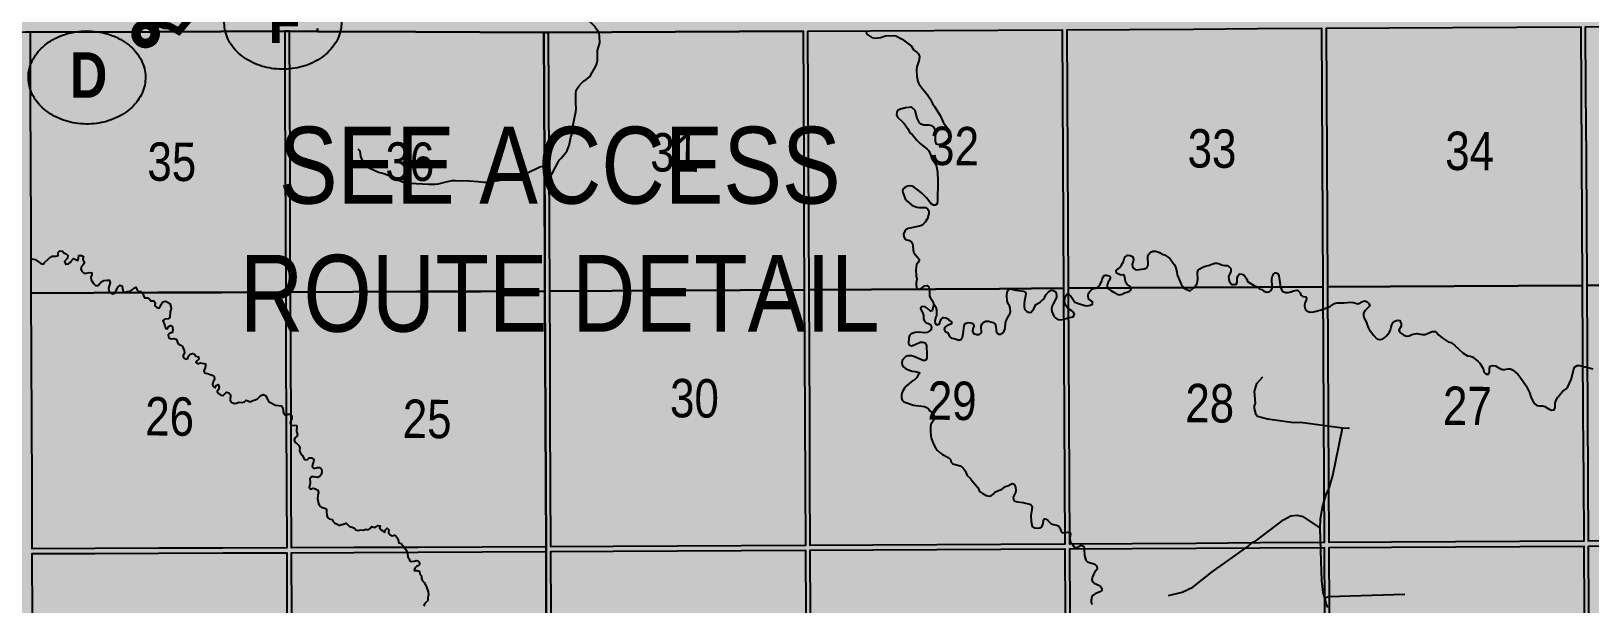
# Model space of a CAD drawing. Extents: x 513823 to 521440, y 6029490 to 6033352.
# Drawn here: x 518795.4 to 519120.2, y 6030083.8 to 6030203 of the extents above; entities that cross this region are included whole.
import ezdxf
from ezdxf.enums import TextEntityAlignment as Align

# ---------------------------------------------------------------- set-up
doc = ezdxf.new("R2010")
doc.units = 0
doc.header["$LTSCALE"] = 5
doc.linetypes.add('DASHED2', pattern=[9.525, 6.35, -3.175])
for name, color, linetype in [('CG-NOTES', 7, 'Continuous'), ('DETAIL-T', 7, 'Continuous'), ('P-PROPOSED', 10, 'Continuous'), ('RoadSeg', 57, 'DASHED2'), ('T-WATER', 160, 'Continuous'), ('Townships', 57, 'Continuous')]:
    doc.layers.add(name, color=color, linetype=linetype)
doc.layers.add('ROUTE-MAP-BACKGROUND-H', color=7, linetype='Continuous', true_color=0xf0ebff)
doc.layers.add('Sections', color=7, linetype='Continuous', true_color=0x13f661)
doc.styles.add('120', font='ARIALN.TTF', dxfattribs={"height": 13})
doc.styles.add('80CG', font='ARIALN.TTF', dxfattribs={"height": 10})
doc.styles.add('BOLD', font='ARIALNB.TTF')

# ---------------------------------------------------------------- blocks, each defined once
blk = doc.blocks.new('AA')
at = {"const_width": 4}
blk.add_lwpolyline([(-1, 0, 1), (1, 0, 1)], format="xyb", close=True, dxfattribs=at)
blk.add_circle((0, 0), 2)
blk = doc.blocks.new('Route_Letters')
h = blk.add_hatch(color=255)
h.dxf.hatch_style = 1
edge = h.paths.add_edge_path()
edge.add_ellipse((-0.12, 0.46), major_axis=(-11.97, 0), ratio=0.789318, start_angle=0, end_angle=360)
at = {"color": 5}
blk.add_open_spline([(-12.34, 0.46), (-12.34, -0.25), (-12.24, -0.97), (-11.72, -2.79), (-11.14, -3.88), (-9.56, -5.81), (-8.54, -6.66), (-6.22, -8.02), (-4.9, -8.54), (-2.12, -9.17), (-0.66, -9.3), (2.22, -9.13), (3.64, -8.84), (6.27, -7.89), (7.48, -7.22), (9.54, -5.6), (10.38, -4.64), (11.6, -2.54), (11.97, -1.4), (12.18, 0.91), (12.02, 2.08), (11.2, 4.3), (10.54, 5.35), (8.8, 7.2), (7.72, 7.99), (5.29, 9.24), (3.93, 9.68), (1.11, 10.18), (-0.35, 10.23), (-3.22, 9.91), (-4.61, 9.55), (-7.16, 8.47), (-8.32, 7.75), (-10.24, 6.02), (-11, 5.02), (-12.05, 2.86), (-12.32, 1.7), (-12.34, 0.52), (-12.34, 0.49), (-12.34, 0.46)], degree=3, knots=[0, 0, 0, 0, 0.219529, 0.219529, 0.575727, 0.575727, 0.931924, 0.931924, 1.288121, 1.288121, 1.644318, 1.644318, 2.000515, 2.000515, 2.356712, 2.356712, 2.712909, 2.712909, 3.069107, 3.069107, 3.425304, 3.425304, 3.781501, 3.781501, 4.137698, 4.137698, 4.493895, 4.493895, 4.850092, 4.850092, 5.20629, 5.20629, 5.562487, 5.562487, 5.918684, 5.918684, 6.274881, 6.274881, 6.283185, 6.283185, 6.283185, 6.283185], dxfattribs=at)
at = {"color": 14, "style": 'BOLD'}
blk.add_attdef('A', text='', height=9.5, dxfattribs=at).set_placement((0.22, 0.98), align=Align.MIDDLE)

msp = doc.modelspace()

# ---------------------------------------------------------------- hatches: boundary and pattern name
at = {"layer": 'ROUTE-MAP-BACKGROUND-H'}
h = msp.add_hatch(color=256, dxfattribs=at)
h.dxf.hatch_style = 1
h.paths.add_polyline_path([(519556.633, 6029881.078), (518576.608, 6029875.664), (518575.923, 6030199.848), (518525.91, 6030199.804), (518524.729, 6030852.267), (519506.704, 6030857.03), (519512.062, 6030209.867), (519553.826, 6030210.196)])

# ---------------------------------------------------------------- linework, layer by layer
at = {"layer": 'P-PROPOSED', "color": 90, "const_width": 1.499, "flags": 128}
msp.add_lwpolyline([(518841.825, 6030219.727), (518840.908, 6030220.5), (518826.184, 6030202.953), (518824.114, 6030204.096), (518823.249, 6030204.116), (518814.145, 6030207.022), (518809.819, 6030207.441), (518802.973, 6030206.731), (518790.169, 6030212.461), (518783.074, 6030213.536), (518780.842, 6030215.056), (518779.16, 6030217.126), (518778.216, 6030219.662), (518777.698, 6030222.96), (518777.667, 6030227.456), (518776.695, 6030230.528), (518775.03, 6030233.451), (518731.267, 6030227.752), (518736.031, 6030203.57), (518737.008, 6030183.617), (518726.724, 6030146.042), (518724.461, 6030140.211), (518703.567, 6030111.692)], dxfattribs=at)
at = {"layer": 'RoadSeg'}
msp.add_line((519070.157, 6030120.264), (519068.692, 6030120.331), dxfattribs=at)
for points in [[(519068.692, 6030120.331), (519059.934, 6030121.496), (519058.535, 6030121.463), (519053.074, 6030122.229), (519050.976, 6030122.761), (519050.71, 6030123.127), (519050.31, 6030124.726), (519050.544, 6030125.525), (519050.344, 6030127.989), (519050.843, 6030129.654), (519052.075, 6030131.053)], [(519064.063, 6030099.519), (519064.096, 6030101.45), (519064.596, 6030104.28), (519065.328, 6030106.545), (519065.928, 6030107.844), (519066.66, 6030110.474), (519068.692, 6030120.331)], [(519032.429, 6030085.533), (519035.326, 6030086.199), (519037.491, 6030087.265), (519041.553, 6030090.428), (519048.945, 6030095.689), (519049.944, 6030096.589), (519050.544, 6030096.855), (519056.437, 6030101.284), (519057.936, 6030102.116), (519059.235, 6030102.249), (519060.467, 6030101.983), (519064.063, 6030099.519)], [(519064.993, 6030085.036), (519064.66, 6030086.114), (519064.429, 6030088.63), (519064.263, 6030092.693), (519064.063, 6030099.519)], [(519064.993, 6030085.036), (519065.804, 6030085.289), (519081.711, 6030085.767)], [(519065.661, 6030083.002), (519065.328, 6030083.868), (519064.993, 6030085.036)]]:
    msp.add_lwpolyline(points, dxfattribs=at)
at = {"layer": 'Sections', "color": 8}
for points in [[(518808.458, 6030148.519), (518795.454, 6030148.478), (518795.407, 6030161.867), (518795.36, 6030175.256), (518795.311, 6030189.024), (518795.263, 6030202.791), (518808.262, 6030202.832), (518821.596, 6030202.874), (518834.929, 6030202.916), (518848.263, 6030202.958), (518848.316, 6030189.19), (518848.37, 6030175.423), (518848.422, 6030162.034), (518848.474, 6030148.645), (518835.135, 6030148.603), (518821.797, 6030148.561)], [(518862.482, 6030148.706), (518849.478, 6030148.649), (518849.426, 6030162.038), (518849.374, 6030175.427), (518849.321, 6030189.19), (518849.267, 6030202.953), (518862.266, 6030202.895), (518875.601, 6030202.835), (518888.935, 6030202.775), (518902.269, 6030202.715), (518902.327, 6030189.188), (518902.384, 6030175.66), (518902.441, 6030162.271), (518902.498, 6030148.882), (518889.159, 6030148.824), (518875.82, 6030148.765)], [(518916.51, 6030148.956), (518903.502, 6030148.888), (518903.445, 6030162.277), (518903.388, 6030175.666), (518903.331, 6030189.193), (518903.273, 6030202.72), (518916.276, 6030202.789), (518929.614, 6030202.859), (518942.952, 6030202.929), (518956.29, 6030202.999), (518956.352, 6030189.472), (518956.414, 6030175.945), (518956.476, 6030162.556), (518956.538, 6030149.167), (518943.195, 6030149.097), (518929.852, 6030149.027)], [(518970.55, 6030149.241), (518957.542, 6030149.173), (518957.48, 6030162.562), (518957.419, 6030175.95), (518957.356, 6030189.477), (518957.294, 6030203.005), (518970.297, 6030203.073), (518983.635, 6030203.143), (518996.973, 6030203.214), (519010.312, 6030203.284), (519010.379, 6030189.757), (519010.446, 6030176.23), (519010.512, 6030162.842), (519010.579, 6030149.453), (518997.236, 6030149.382), (518983.893, 6030149.312)], [(519024.591, 6030149.527), (519011.583, 6030149.458), (519011.517, 6030162.847), (519011.45, 6030176.236), (519011.383, 6030189.763), (519011.316, 6030203.29), (519024.319, 6030203.359), (519037.658, 6030203.429), (519050.996, 6030203.5), (519064.334, 6030203.57), (519064.406, 6030190.043), (519064.478, 6030176.516), (519064.549, 6030163.127), (519064.621, 6030149.739), (519051.278, 6030149.668), (519037.934, 6030149.597)], [(519078.634, 6030149.813), (519065.625, 6030149.744), (519065.554, 6030163.133), (519065.482, 6030176.521), (519065.41, 6030190.048), (519065.338, 6030203.575), (519078.343, 6030203.644), (519091.683, 6030203.715), (519105.022, 6030203.785), (519118.362, 6030203.856), (519118.439, 6030190.329), (519118.515, 6030176.802), (519118.591, 6030163.413), (519118.667, 6030150.024), (519105.323, 6030149.954), (519091.979, 6030149.883)], [(519132.681, 6030150.099), (519119.672, 6030150.03), (519119.596, 6030163.418), (519119.52, 6030176.807), (519119.443, 6030190.334), (519119.366, 6030203.861), (519132.371, 6030203.93), (519145.71, 6030204.001), (519159.05, 6030204.071), (519172.39, 6030204.141), (519172.471, 6030190.614), (519172.553, 6030177.088), (519172.634, 6030163.699), (519172.714, 6030150.31), (519159.37, 6030150.24), (519146.026, 6030150.169)], [(519078.922, 6030096.593), (519065.908, 6030096.524), (519065.839, 6030109.578), (519065.767, 6030122.966), (519065.696, 6030136.355), (519065.625, 6030149.744), (519078.634, 6030149.813), (519091.979, 6030149.883), (519105.323, 6030149.954), (519118.667, 6030150.024), (519118.743, 6030136.636), (519118.819, 6030123.247), (519118.896, 6030109.858), (519118.97, 6030096.804), (519105.621, 6030096.734), (519092.272, 6030096.663)], [(519132.988, 6030096.878), (519119.974, 6030096.81), (519119.9, 6030109.863), (519119.824, 6030123.252), (519119.748, 6030136.641), (519119.672, 6030150.03), (519132.681, 6030150.099), (519146.026, 6030150.169), (519159.37, 6030150.24), (519172.714, 6030150.31), (519172.795, 6030136.922), (519172.876, 6030123.533), (519172.957, 6030110.144), (519173.036, 6030097.09), (519159.687, 6030097.02), (519146.337, 6030096.949)], [(518808.662, 6030095.292), (518795.659, 6030095.247), (518795.604, 6030108.306), (518795.548, 6030121.699), (518795.501, 6030135.089), (518795.454, 6030148.478), (518808.458, 6030148.519), (518821.797, 6030148.561), (518835.135, 6030148.603), (518848.474, 6030148.645), (518848.526, 6030135.256), (518848.578, 6030121.866), (518848.63, 6030108.477), (518848.68, 6030095.423), (518835.34, 6030095.381), (518822, 6030095.339)], [(518862.696, 6030095.485), (518849.685, 6030095.427), (518849.634, 6030108.48), (518849.582, 6030121.867), (518849.53, 6030135.258), (518849.478, 6030148.649), (518862.482, 6030148.706), (518875.82, 6030148.765), (518889.159, 6030148.824), (518902.498, 6030148.882), (518902.554, 6030135.493), (518902.611, 6030122.105), (518902.668, 6030108.715), (518902.724, 6030095.661), (518889.383, 6030095.603), (518876.043, 6030095.544)], [(518916.74, 6030095.735), (518903.728, 6030095.667), (518903.672, 6030108.721), (518903.616, 6030122.11), (518903.559, 6030135.499), (518903.502, 6030148.888), (518916.51, 6030148.956), (518929.852, 6030149.027), (518943.195, 6030149.097), (518956.538, 6030149.167), (518956.6, 6030135.779), (518956.661, 6030122.39), (518956.723, 6030109.001), (518956.783, 6030095.947), (518943.436, 6030095.876), (518930.088, 6030095.806)], [(518970.8, 6030096.021), (518957.787, 6030095.952), (518957.727, 6030109.006), (518957.665, 6030122.395), (518957.604, 6030135.784), (518957.542, 6030149.173), (518970.55, 6030149.241), (518983.893, 6030149.312), (518997.236, 6030149.382), (519010.579, 6030149.453), (519010.645, 6030136.064), (519010.712, 6030122.675), (519010.778, 6030109.286), (519010.843, 6030096.232), (518997.496, 6030096.162), (518984.148, 6030096.091)], [(519024.86, 6030096.307), (519011.847, 6030096.238), (519011.783, 6030109.292), (519011.716, 6030122.681), (519011.65, 6030136.069), (519011.583, 6030149.458), (519024.591, 6030149.527), (519037.934, 6030149.597), (519051.278, 6030149.668), (519064.621, 6030149.739), (519064.692, 6030136.35), (519064.763, 6030122.961), (519064.834, 6030109.572), (519064.904, 6030096.518), (519051.556, 6030096.448), (519038.208, 6030096.377)], [(518916.977, 6030041.175), (518903.96, 6030041.107), (518903.903, 6030054.496), (518903.846, 6030067.885), (518903.789, 6030081.274), (518903.732, 6030094.662), (518916.745, 6030094.731), (518930.093, 6030094.802), (518943.44, 6030094.872), (518956.788, 6030094.943), (518956.849, 6030081.554), (518956.911, 6030068.165), (518956.973, 6030054.776), (518957.035, 6030041.387), (518943.682, 6030041.317), (518930.33, 6030041.246)], [(518971.056, 6030041.461), (518958.039, 6030041.393), (518957.977, 6030054.781), (518957.915, 6030068.17), (518957.854, 6030081.559), (518957.792, 6030094.948), (518970.805, 6030095.017), (518984.153, 6030095.087), (518997.5, 6030095.158), (519010.848, 6030095.228), (519010.915, 6030081.84), (519010.981, 6030068.451), (519011.048, 6030055.062), (519011.114, 6030041.673), (518997.762, 6030041.603), (518984.409, 6030041.532)], [(519025.136, 6030041.747), (519012.119, 6030041.679), (519012.052, 6030055.067), (519011.986, 6030068.456), (519011.919, 6030081.845), (519011.853, 6030095.234), (519024.865, 6030095.302), (519038.213, 6030095.373), (519051.561, 6030095.444), (519064.909, 6030095.514), (519064.98, 6030082.125), (519065.052, 6030068.737), (519065.123, 6030055.348), (519065.194, 6030041.959), (519051.842, 6030041.889), (519038.489, 6030041.818)], [(519079.218, 6030042.033), (519066.199, 6030041.965), (519066.127, 6030055.353), (519066.056, 6030068.742), (519065.985, 6030082.131), (519065.913, 6030095.52), (519078.928, 6030095.588), (519092.277, 6030095.659), (519105.626, 6030095.73), (519118.975, 6030095.8), (519119.051, 6030082.411), (519119.127, 6030069.023), (519119.203, 6030055.634), (519119.28, 6030042.245), (519105.926, 6030042.175), (519092.572, 6030042.104)], [(519133.303, 6030042.319), (519120.284, 6030042.251), (519120.208, 6030055.639), (519120.132, 6030069.028), (519120.056, 6030082.417), (519119.98, 6030095.805), (519132.994, 6030095.874), (519146.343, 6030095.945), (519159.692, 6030096.015), (519173.042, 6030096.086), (519173.123, 6030082.697), (519173.203, 6030069.309), (519173.284, 6030055.92), (519173.365, 6030042.531), (519160.011, 6030042.461), (519146.657, 6030042.39)], [(518808.847, 6030040.736), (518795.833, 6030040.695), (518795.802, 6030054.073), (518795.772, 6030067.452), (518795.717, 6030080.847), (518795.663, 6030094.242), (518808.663, 6030094.288), (518821.997, 6030094.335), (518835.341, 6030094.377), (518848.684, 6030094.419), (518848.736, 6030081.03), (518848.788, 6030067.641), (518848.84, 6030054.252), (518848.892, 6030040.863), (518835.544, 6030040.82), (518822.195, 6030040.778)], [(518862.91, 6030040.924), (518849.897, 6030040.867), (518849.845, 6030054.256), (518849.793, 6030067.645), (518849.741, 6030081.034), (518849.689, 6030094.423), (518862.697, 6030094.481), (518876.041, 6030094.539), (518889.384, 6030094.598), (518902.728, 6030094.657), (518902.785, 6030081.268), (518902.842, 6030067.879), (518902.898, 6030054.49), (518902.955, 6030041.101), (518889.607, 6030041.042), (518876.259, 6030040.983)]]:
    msp.add_lwpolyline(points, close=True, dxfattribs=at)
at = {"layer": 'T-WATER'}
for points in [[(518903.06, 6030213.226), (518903.408, 6030212.878), (518903.969, 6030212.041), (518904.303, 6030211.634), (518906.048, 6030209.918), (518906.943, 6030209.375), (518907.306, 6030209.044), (518908.301, 6030207.854), (518909.529, 6030206.567), (518909.725, 6030206.362), (518910.131, 6030206.064), (518910.536, 6030205.847), (518911.062, 6030205.564), (518911.508, 6030205.241), (518912.594, 6030204.199), (518912.945, 6030203.852), (518912.957, 6030203.836), (518913.548, 6030203.019), (518913.654, 6030202.799)], [(518902.365, 6030171.964), (518902.668, 6030172.13), (518903.367, 6030172.668), (518903.454, 6030172.736), (518903.812, 6030173.099), (518904.099, 6030173.489), (518905.239, 6030175.7), (518905.469, 6030176.146), (518905.909, 6030176.566), (518906.824, 6030177.72), (518907.107, 6030178.162), (518907.554, 6030179.159), (518907.881, 6030180.909), (518908.077, 6030181.386), (518908.222, 6030181.928), (518908.325, 6030183.21), (518908.931, 6030186.201), (518909.003, 6030186.796), (518908.901, 6030188.049), (518908.954, 6030190.075), (518909.032, 6030190.718), (518909.574, 6030191.539), (518910.246, 6030192.292), (518910.624, 6030192.645), (518911.01, 6030192.816), (518911.384, 6030193.139), (518911.759, 6030193.472), (518912.092, 6030193.893), (518913.121, 6030195.729), (518913.336, 6030196.236), (518913.418, 6030196.875), (518913.457, 6030198.958), (518913.908, 6030200.583), (518913.88, 6030201.937), (518913.786, 6030202.528), (518913.654, 6030202.799)], [(518969.343, 6030203.093), (518969.505, 6030202.566), (518969.791, 6030202.183), (518970.632, 6030201.641), (518971.228, 6030201.529), (518971.872, 6030201.566), (518972.442, 6030201.678), (518973.493, 6030201.985), (518975.076, 6030202.074), (518975.598, 6030202.022), (518976.927, 6030201.291), (518978.883, 6030199.873), (518979.387, 6030199.009), (518980.008, 6030198.576), (518980.362, 6030198.243), (518980.535, 6030197.724), (518980.496, 6030197.099), (518980.314, 6030196.618), (518980.029, 6030195.575), (518979.943, 6030194.832), (518980.03, 6030193.587), (518980.238, 6030192.503), (518980.433, 6030192.015), (518981.01, 6030191.2), (518982.241, 6030189.694), (518982.799, 6030188.886), (518983.23, 6030187.947), (518983.677, 6030187.28), (518984.894, 6030185.457), (518985.515, 6030184.028), (518985.766, 6030183.589), (518986.662, 6030182.412), (518986.823, 6030181.882), (518986.779, 6030181.197), (518986.66, 6030180.712), (518986.412, 6030180.27), (518986.098, 6030179.915), (518985.129, 6030179.379), (518984.596, 6030179.292), (518984.118, 6030179.436), (518983.857, 6030180.004), (518983.792, 6030182.462), (518983.699, 6030182.697), (518983.599, 6030182.948), (518983.181, 6030183.266), (518982.583, 6030183.38), (518981.404, 6030183.438), (518980.934, 6030183.607), (518980.575, 6030183.925), (518980.085, 6030184.88), (518979.648, 6030186.446), (518978.946, 6030187.088), (518978.82, 6030187.128), (518978.309, 6030187.111), (518977.646, 6030186.994), (518976.581, 6030186.749), (518976.124, 6030186.549), (518975.815, 6030186.087), (518975.777, 6030185.585), (518975.937, 6030185.055), (518977.019, 6030184.113), (518977.329, 6030183.754), (518978.195, 6030182.578), (518978.399, 6030182.103), (518978.702, 6030181.723), (518979.061, 6030181.397), (518980.004, 6030180.281), (518980.692, 6030179.602), (518982.161, 6030178.399), (518982.473, 6030178.043), (518982.916, 6030177.123), (518983.079, 6030176.587), (518983.287, 6030176.133), (518983.305, 6030176.111), (518983.733, 6030175.572), (518983.881, 6030175.386), (518984.094, 6030174.814), (518984.317, 6030173.702), (518984.384, 6030171.711), (518984.294, 6030167.675), (518984.246, 6030167.179), (518984.143, 6030166.951), (518983.805, 6030166.735), (518983.775, 6030166.738), (518983.479, 6030166.767), (518982.947, 6030167.115), (518982.039, 6030168.256), (518981.026, 6030169.279), (518980.275, 6030169.88), (518979.492, 6030170.454), (518979.058, 6030170.688)], [(518863.517, 6030178.514), (518863.953, 6030178.063), (518864.057, 6030176.926), (518864.246, 6030176.407), (518864.701, 6030175.519), (518864.724, 6030175.473), (518865.025, 6030175.086), (518865.413, 6030174.763), (518865.855, 6030174.515), (518867.845, 6030173.621), (518868.931, 6030173.323), (518870.584, 6030172.72), (518872.036, 6030171.959), (518873.053, 6030171.562), (518874.264, 6030171.369), (518875.695, 6030171.288), (518878.301, 6030171.14), (518879.601, 6030171.147), (518880.264, 6030171.218), (518881.897, 6030171.652), (518883.187, 6030171.863), (518883.87, 6030171.91), (518886.624, 6030171.854), (518888.605, 6030171.69), (518889.751, 6030171.517), (518890.398, 6030171.531), (518892.827, 6030171.915), (518894.511, 6030172.307), (518896.014, 6030172.834), (518898.706, 6030173.411), (518901.463, 6030174.735), (518902.353, 6030174.949)], [(518979.058, 6030170.688), (518978.404, 6030170.769), (518977.911, 6030170.654), (518977.462, 6030170.436), (518977.079, 6030170.081), (518977.017, 6030169.581), (518977.594, 6030168.103), (518977.887, 6030167.699), (518978.969, 6030166.748), (518979.456, 6030166.521), (518980.017, 6030166.35), (518980.511, 6030166.279), (518981.82, 6030166.277), (518982.229, 6030166.018), (518982.53, 6030165.57), (518982.512, 6030165.03), (518982.25, 6030164.022), (518981.71, 6030163.224), (518981.369, 6030162.886), (518980.999, 6030162.563), (518980.537, 6030162.372), (518978.223, 6030161.927), (518977.763, 6030161.701), (518977.475, 6030161.321), (518977.245, 6030160.728), (518977.287, 6030160.211), (518977.502, 6030159.76), (518977.934, 6030159.52), (518978.493, 6030159.378), (518978.894, 6030159.096), (518979.153, 6030158.538), (518979.26, 6030157.344), (518979.406, 6030156.867), (518980.501, 6030155.502), (518980.489, 6030155.286), (518980.292, 6030154.827), (518979.961, 6030154.389), (518979.811, 6030153.333), (518979.88, 6030152.042), (518979.965, 6030151.433), (518979.86, 6030150.535), (518979.85, 6030150.109), (518979.923, 6030149.618), (518980.178, 6030149.317), (518980.252, 6030149.23), (518980.753, 6030149.296), (518980.785, 6030149.32), (518981.143, 6030149.582), (518981.561, 6030149.992), (518982.067, 6030150.013), (518982.466, 6030149.744), (518982.585, 6030149.329), (518982.618, 6030149.214), (518982.63, 6030147.882), (518982.825, 6030147.421), (518983.143, 6030147.06), (518983.45, 6030146.292)], [(518795.394, 6030155.633), (518795.482, 6030155.614), (518796.29, 6030155.434), (518797.453, 6030154.605), (518797.93, 6030154.457), (518798.23, 6030154.856), (518799.005, 6030155.494), (518799.353, 6030155.9), (518799.802, 6030156.122), (518800.569, 6030156.147), (518801.035, 6030156.309), (518801.089, 6030156.912), (518801.431, 6030157.277), (518801.924, 6030157.162), (518802.264, 6030156.828), (518802.757, 6030156.64), (518803.076, 6030156.282), (518803.023, 6030155.762), (518802.367, 6030155.022), (518802.58, 6030154.561), (518802.715, 6030154.499), (518803.242, 6030154.568), (518803.639, 6030154.871), (518803.907, 6030155.293), (518804.242, 6030155.657), (518805.122, 6030155.245), (518805.308, 6030155.714), (518805.369, 6030156.304), (518805.902, 6030156.282), (518806.357, 6030156.078), (518806.224, 6030155.677), (518806.28, 6030155.234)], [(519022.509, 6030152.189), (519021.606, 6030152.616), (519021.571, 6030153.181), (519022.272, 6030153.817), (519022.549, 6030154.217), (519023.064, 6030155.034), (519023.205, 6030155.565), (519023.429, 6030156.011), (519023.817, 6030156.298), (519023.977, 6030156.347), (519024.483, 6030156.308), (519024.931, 6030156.061), (519025.155, 6030155.515), (519025.073, 6030155.018), (519024.886, 6030154.485), (519024.957, 6030153.989), (519025.252, 6030153.611), (519025.526, 6030153.404), (519025.777, 6030153.303), (519027.403, 6030153.508), (519027.894, 6030153.704), (519028.161, 6030154.103), (519028.19, 6030154.26), (519028.117, 6030156.106), (519028.325, 6030156.56), (519028.716, 6030156.983), (519029.213, 6030157.201), (519029.747, 6030157.183), (519030.22, 6030157.02), (519030.689, 6030156.821), (519031.088, 6030156.578), (519031.589, 6030156.42), (519032.421, 6030155.899), (519032.784, 6030155.579), (519033.632, 6030154.38), (519033.868, 6030153.925), (519034.162, 6030152.853), (519034.24, 6030152.243), (519034.482, 6030151.768), (519035.063, 6030150.341), (519035.543, 6030149.609), (519035.598, 6030149.526), (519036.024, 6030149.272), (519036.978, 6030148.912), (519037.686, 6030149.556), (519037.74, 6030149.621), (519037.899, 6030149.811), (519038.324, 6030150.32), (519038.488, 6030150.869), (519038.57, 6030151.362), (519038.509, 6030152.735), (519038.605, 6030153.224), (519039.001, 6030153.521), (519039.433, 6030153.796), (519039.888, 6030154.003), (519041.013, 6030154.243), (519041.469, 6030154.499), (519042.081, 6030154.723), (519042.611, 6030154.722), (519043.088, 6030154.57), (519043.522, 6030154.334), (519044.085, 6030154.24), (519044.687, 6030154.184), (519045.118, 6030153.938), (519045.413, 6030153.558), (519045.459, 6030153.438), (519045.466, 6030152.933), (519045.008, 6030152.05), (519044.98, 6030151.879), (519045.032, 6030151.29), (519045.15, 6030150.806), (519045.663, 6030150.257), (519046.183, 6030150.231), (519046.583, 6030150.331), (519046.719, 6030150.82), (519046.776, 6030151.495), (519046.877, 6030151.983), (519047.136, 6030152.388), (519047.246, 6030152.437), (519047.764, 6030152.39), (519048.206, 6030152.164), (519048.514, 6030151.798), (519048.771, 6030151.381), (519048.916, 6030150.859), (519050.15, 6030150.125), (519051.034, 6030149.723), (519051.065, 6030149.692), (519051.392, 6030149.359), (519051.895, 6030149.209), (519052.27, 6030148.911), (519052.894, 6030148.689)], [(518806.28, 6030155.234), (518806.534, 6030154.778), (518806.292, 6030154.359), (518805.898, 6030154.004), (518805.775, 6030153.469), (518805.971, 6030153.006), (518806.424, 6030152.632), (518806.93, 6030152.601), (518807.554, 6030152.782), (518808.04, 6030152.707), (518808.061, 6030152.289), (518807.829, 6030151.753), (518807.9, 6030151.255), (518808.445, 6030150.426), (518808.767, 6030150.078), (518808.853, 6030150.036), (518809.359, 6030150.044), (518810.015, 6030150.799), (518810.55, 6030151.115), (518811.196, 6030151.187), (518811.683, 6030151.134), (518811.915, 6030150.639), (518811.562, 6030149.508), (518811.583, 6030149.01), (518811.86, 6030148.578), (518811.904, 6030148.554), (518812.36, 6030148.307), (518812.849, 6030148.43), (518812.92, 6030148.557), (518813.585, 6030149.758), (518813.911, 6030150.098), (518814.356, 6030149.986), (518814.413, 6030149.88), (518814.44, 6030149.273), (518814.606, 6030148.806), (518815.02, 6030148.676), (518815.507, 6030148.817), (518816.068, 6030148.851), (518816.49, 6030149.12), (518816.829, 6030149.479), (518817.261, 6030149.726), (518817.472, 6030149.251), (518817.746, 6030148.847), (518818.271, 6030148.82), (518818.513, 6030148.575), (518818.614, 6030148.472), (518819.035, 6030147.496), (518819.668, 6030147.485), (518820.067, 6030147.191), (518820.387, 6030146.835), (518821.008, 6030146.841), (518821.266, 6030146.414), (518821.214, 6030145.838), (518821.588, 6030145.496), (518821.774, 6030145.443), (518822.067, 6030145.358), (518822.378, 6030145.736), (518822.589, 6030146.208), (518822.866, 6030146.661), (518823.391, 6030146.763), (518823.868, 6030146.603), (518824.301, 6030146.262), (518824.515, 6030145.665), (518824.571, 6030145.169), (518824.422, 6030144.629), (518824.332, 6030143.408), (518823.983, 6030143.093), (518823.296, 6030143.031), (518822.879, 6030142.741), (518823.268, 6030141.749), (518823.399, 6030141.164), (518823.855, 6030141.043), (518824.061, 6030141.488), (518824.458, 6030141.696), (518824.849, 6030141.407), (518824.906, 6030141.293), (518824.927, 6030140.741), (518824.786, 6030140.263), (518824.289, 6030140.048), (518823.964, 6030139.688), (518824.096, 6030139.151), (518824.586, 6030138.953), (518825.162, 6030139.036), (518825.643, 6030138.904), (518826.03, 6030137.923), (518826.903, 6030137.518), (518827.077, 6030136.994), (518827.319, 6030136.516), (518827.358, 6030136.018), (518827.07, 6030135.533), (518827.136, 6030135.035)], [(519003.743, 6030144.442), (519004.357, 6030145.169), (519004.816, 6030146.065), (519005.703, 6030146.542), (519006.015, 6030146.897), (519006.434, 6030147.165), (519006.686, 6030147.58), (519006.848, 6030148.089), (519007.478, 6030148.819), (519007.994, 6030149.071), (519008.491, 6030148.979), (519008.95, 6030148.699), (519009.109, 6030148.101), (519009.079, 6030147.592), (519008.669, 6030146.685), (519008.168, 6030145.824), (519008.074, 6030145.247), (519008.135, 6030144.624), (519008.557, 6030143.68), (519008.883, 6030143.343), (519009.263, 6030143.053), (519009.782, 6030142.917), (519010.465, 6030142.986), (519010.577, 6030143.017), (519011.579, 6030143.296), (519011.895, 6030143.384), (519012.567, 6030143.539), (519012.825, 6030143.992), (519012.654, 6030144.467), (519012.292, 6030144.777), (519011.57, 6030145.214), (519011.463, 6030145.279), (519011.162, 6030145.652), (519010.923, 6030146.088), (519010.804, 6030146.811), (519010.828, 6030147.31), (519010.976, 6030147.817), (519011.224, 6030148.231), (519011.555, 6030148.185), (519011.759, 6030148.156), (519012.099, 6030147.809), (519012.947, 6030146.598), (519013.884, 6030146.206), (519014.975, 6030145.858), (519015.574, 6030145.834), (519016.102, 6030145.941), (519016.585, 6030146.158), (519016.59, 6030146.664), (519015.803, 6030147.233), (519015.762, 6030147.307), (519015.689, 6030147.922), (519015.759, 6030148.416), (519016.042, 6030148.802), (519016.385, 6030149.141), (519016.814, 6030149.388), (519017.383, 6030149.495), (519017.412, 6030149.514), (519017.788, 6030149.763), (519018.145, 6030150.089), (519018.555, 6030151.037), (519018.68, 6030151.571), (519019.057, 6030152.101), (519019.254, 6030152.167), (519019.483, 6030152.17), (519020.012, 6030152.041), (519020.282, 6030151.873), (519020.3, 6030151.594), (519020.142, 6030151.119), (519019.838, 6030150.735), (519019.637, 6030150.115), (519019.687, 6030149.619), (519019.773, 6030149.526), (519020.013, 6030149.264), (519020.403, 6030148.983), (519021.281, 6030148.525), (519021.679, 6030148.234), (519022.218, 6030148.097), (519022.776, 6030148.226), (519023.257, 6030148.489), (519024.249, 6030148.794), (519024.624, 6030149.094), (519024.672, 6030149.449), (519024.581, 6030149.551), (519024.223, 6030149.958), (519023.855, 6030150.244), (519023.558, 6030150.641), (519023.417, 6030151.193), (519023.348, 6030151.812), (519023.153, 6030152.193), (519022.964, 6030152.261), (519022.509, 6030152.189)], [(519052.894, 6030148.689), (519053.402, 6030148.75), (519053.856, 6030148.992), (519054.026, 6030149.464), (519054.018, 6030149.707), (519053.959, 6030151.452), (519054.086, 6030151.983), (519054.355, 6030152.384), (519054.648, 6030152.652), (519054.848, 6030152.71), (519055.218, 6030152.515), (519055.468, 6030152.083), (519055.682, 6030150.193), (519055.816, 6030149.717), (519055.967, 6030149.176), (519056.272, 6030148.786), (519056.862, 6030148.563), (519057.364, 6030148.577), (519057.927, 6030148.711), (519058.487, 6030148.964), (519059.223, 6030149.038), (519059.519, 6030148.888), (519059.855, 6030148.543), (519060.032, 6030148.036), (519060.408, 6030147.742), (519061.086, 6030147.686), (519061.23, 6030147.388), (519061.156, 6030146.887), (519060.861, 6030146.441), (519060.765, 6030145.801), (519060.822, 6030145.306), (519061.066, 6030144.878), (519061.515, 6030144.629), (519061.987, 6030144.464), (519062.67, 6030144.55), (519064.24, 6030144.953), (519064.611, 6030145.092), (519065.613, 6030145.467), (519065.775, 6030145.527), (519066.226, 6030145.74), (519067.062, 6030146.266), (519067.602, 6030146.421), (519069.011, 6030146.431), (519070.417, 6030146.571), (519070.915, 6030146.528), (519071.956, 6030146.199), (519072.906, 6030146.702), (519073.386, 6030146.835), (519073.834, 6030146.619), (519074.21, 6030146.291), (519074.406, 6030145.833), (519073.396, 6030144.807), (519073.11, 6030144.307), (519073.081, 6030143.753), (519073.227, 6030143.266), (519073.68, 6030142.344), (519073.876, 6030141.885), (519074.031, 6030141.33), (519074.266, 6030140.897), (519075.224, 6030139.659), (519075.822, 6030139.02), (519075.989, 6030138.906), (519076.591, 6030138.826), (519077.091, 6030138.962), (519077.518, 6030139.222), (519077.884, 6030139.548), (519078.491, 6030140.33), (519078.703, 6030140.783), (519078.821, 6030141.374), (519078.985, 6030141.846), (519079.214, 6030142.288), (519079.612, 6030142.642), (519080.18, 6030142.855), (519080.686, 6030142.766), (519080.945, 6030142.084), (519080.927, 6030141.584), (519080.452, 6030140.728), (519080.662, 6030140.276), (519081.491, 6030139.689), (519082.113, 6030139.531), (519082.611, 6030139.554), (519083.146, 6030139.824), (519084.222, 6030140.054), (519085.296, 6030139.812), (519085.93, 6030139.822), (519087.421, 6030140.442), (519088.025, 6030140.457), (519088.38, 6030140.162), (519088.694, 6030139.794), (519089.461, 6030139.176), (519090.717, 6030138.352)], [(518983.45, 6030146.292), (518983.876, 6030145.663), (518983.931, 6030145.581), (518984.111, 6030144.953), (518984.128, 6030143.796), (518984.028, 6030143.491), (518983.887, 6030143.28), (518983.868, 6030143.251), (518983.763, 6030142.591), (518983.825, 6030142.105), (518983.893, 6030142.065), (518984.249, 6030141.858), (518984.699, 6030142.076), (518985.078, 6030143.069), (518985.438, 6030143.369), (518985.544, 6030143.399), (518986.055, 6030143.331), (518986.508, 6030143.123), (518986.827, 6030142.761), (518987.244, 6030142.499), (518987.187, 6030142.043), (518986.228, 6030141.658), (518985.799, 6030141.378), (518985.671, 6030140.893), (518985.927, 6030140.498), (518986.361, 6030140.254), (518986.854, 6030139.391), (518987.246, 6030139.106), (518987.79, 6030138.991), (518988.799, 6030138.677), (518989.279, 6030138.864), (518989.485, 6030139.318), (518989.62, 6030139.956), (518989.833, 6030141.651), (518990.099, 6030142.117), (518990.702, 6030142.321), (518991.225, 6030142.286), (518991.69, 6030142.106), (518991.875, 6030141.735), (518991.896, 6030141.552), (518991.837, 6030141.215), (518991.681, 6030141.014), (518991.627, 6030140.517), (518991.837, 6030140.047), (518992.48, 6030139.843), (518992.979, 6030139.876), (518993.408, 6030140.123), (518993.452, 6030140.232), (518993.414, 6030141.492), (518993.511, 6030141.981), (518993.839, 6030142.332), (518994.408, 6030142.594), (518994.907, 6030142.63), (518995.445, 6030142.489), (518995.92, 6030142.336), (518996.314, 6030141.985), (518996.452, 6030141.502), (518996.502, 6030140.772), (518996.617, 6030140.287), (518996.73, 6030140.116), (518997.054, 6030139.918), (518997.555, 6030139.888), (518997.937, 6030140.179), (518998.199, 6030140.622), (518998.382, 6030141.087), (518998.492, 6030142.303), (518998.66, 6030142.808), (518999.079, 6030143.731), (518999.354, 6030144.138), (518999.518, 6030144.61), (518999.447, 6030145.316), (518999.326, 6030145.801), (518999.063, 6030146.244), (518998.837, 6030146.82), (518998.777, 6030147.988), (518998.834, 6030148.597), (518999.015, 6030149.062), (518999.475, 6030149.329), (519000.564, 6030149.057), (519001.764, 6030148.966), (519002.254, 6030148.878), (519002.648, 6030148.593), (519002.699, 6030148.467), (519002.669, 6030147.892), (519002.421, 6030146.883), (519002.345, 6030146.296), (519002.389, 6030145.551), (519002.499, 6030145.066), (519002.834, 6030144.723), (519003.261, 6030144.475), (519003.743, 6030144.442)], [(518983.45, 6030146.292), (518983.473, 6030145.973), (518983.206, 6030144.796), (518982.877, 6030144.726), (518982.157, 6030145.336), (518981.726, 6030145.584), (518981.026, 6030145.637), (518980.769, 6030145.258), (518980.936, 6030144.744), (518981.237, 6030144.263), (518981.4, 6030143.791), (518981.421, 6030143.075), (518981.564, 6030142.598), (518981.944, 6030142.298), (518982.452, 6030142.142), (518982.926, 6030141.865), (518983.033, 6030141.331), (518982.937, 6030140.84), (518982.573, 6030140.534), (518982.148, 6030140.282), (518981.53, 6030140.209), (518980.316, 6030140.306), (518979.671, 6030140.264), (518978.819, 6030140.01), (518978.435, 6030139.65), (518978.345, 6030139.154), (518978.245, 6030137.984), (518978.547, 6030137.611), (518978.856, 6030137.512), (518979.084, 6030137.547), (518979.642, 6030137.741), (518980.7, 6030138.239), (518981.27, 6030138.254), (518981.748, 6030138.109), (518982.006, 6030137.692)], [(518982.006, 6030137.692), (518982.041, 6030137.548), (518982.098, 6030135.55), (518982.071, 6030135.019), (518981.891, 6030134.528), (518981.645, 6030134.422), (518981.334, 6030134.431), (518979.858, 6030135.022), (518979.374, 6030135.267), (518978.898, 6030135.417), (518978.186, 6030135.416), (518977.705, 6030135.285), (518977.04, 6030134.602), (518976.86, 6030133.996), (518976.952, 6030133.503), (518977.233, 6030133.112), (518977.597, 6030132.81), (518978.047, 6030132.55), (518979.023, 6030132.236), (518979.673, 6030132.141), (518980.497, 6030131.932), (518980.545, 6030131.794), (518980.5, 6030131.625), (518980.222, 6030131.327), (518980.006, 6030130.88), (518979.643, 6030130.569), (518978.834, 6030130.02), (518977.756, 6030129.065), (518977.461, 6030128.685), (518976.926, 6030127.828), (518976.779, 6030127.35), (518976.78, 6030126.873), (518976.795, 6030126.662), (518976.941, 6030126.184), (518977.267, 6030125.824), (518979.301, 6030125.146), (518981.568, 6030124.89), (518982.002, 6030124.658), (518982.394, 6030124.371), (518982.676, 6030123.97), (518983.036, 6030123.656), (518983.322, 6030123.26), (518983.674, 6030122.948), (518983.721, 6030122.851), (518983.723, 6030122.557), (518983.725, 6030122.343), (518982.916, 6030121.118), (518982.824, 6030120.626), (518982.842, 6030119.818), (518982.941, 6030118.693), (518983.087, 6030118.155), (518983.465, 6030117.011), (518983.947, 6030116.143), (518984.018, 6030116.048), (518984.234, 6030115.758), (518984.963, 6030115.127), (518985.357, 6030114.855), (518986.678, 6030114.174), (518987.022, 6030113.831), (518987.129, 6030113.252), (518987.48, 6030112.936), (518989.047, 6030112.525), (518989.417, 6030112.223), (518989.774, 6030111.893), (518990.04, 6030111.472), (518990.465, 6030110.52), (518991.169, 6030109.853), (518991.457, 6030109.455), (518992.72, 6030108), (518992.946, 6030107.536), (518993.227, 6030107.13), (518993.59, 6030106.818), (518994.437, 6030106.333), (518994.826, 6030106.249), (518995.061, 6030106.215), (518995.553, 6030106.3), (518995.93, 6030106.61), (518996.22, 6030107.007), (518997.127, 6030107.467), (518997.671, 6030107.607), (518998.459, 6030108.178), (518998.969, 6030108.353), (518999.587, 6030108.708), (518999.89, 6030108.83), (519000.072, 6030108.791), (519000.318, 6030108.545), (519000.543, 6030108.008), (519000.644, 6030107.453), (519000.549, 6030106.961), (519000.084, 6030106.007), (519000.123, 6030105.508)], [(519090.717, 6030138.352), (519091.247, 6030138.155), (519091.686, 6030137.917), (519092.012, 6030137.621), (519093.834, 6030135.966), (519094.786, 6030135.433), (519095.407, 6030135.355), (519095.842, 6030135.136), (519097.008, 6030134.253), (519097.328, 6030133.859), (519097.845, 6030133.003), (519098.054, 6030132.504), (519098.2, 6030131.968), (519098.622, 6030131.563), (519099.142, 6030131.575), (519099.314, 6030132.053), (519099.325, 6030132.756), (519099.495, 6030133.224), (519100.015, 6030133.415), (519100.588, 6030133.305), (519101.488, 6030132.78), (519102.057, 6030132.526), (519102.56, 6030132.534), (519103.172, 6030132.732), (519103.681, 6030132.685), (519104.13, 6030132.465), (519104.93, 6030131.896), (519105.261, 6030131.56), (519105.888, 6030130.782), (519106.966, 6030129.159), (519107.659, 6030127.757), (519108.016, 6030126.682), (519108.487, 6030125.781), (519108.788, 6030125.382), (519109.222, 6030125.089), (519109.709, 6030124.973), (519110.418, 6030124.995), (519110.894, 6030124.841), (519111.806, 6030124.33), (519112.322, 6030124.11), (519112.817, 6030124.147), (519112.989, 6030124.683), (519113.029, 6030125.386), (519113.126, 6030125.876), (519113.585, 6030126.807), (519114.189, 6030127.598), (519114.545, 6030127.949), (519115.326, 6030128.555), (519115.667, 6030128.954), (519116.344, 6030130.465), (519116.887, 6030132.612), (519117.072, 6030133.076), (519117.619, 6030133.404), (519118.155, 6030133.411), (519118.728, 6030133.255), (519119.203, 6030133.126), (519119.734, 6030132.987), (519120.868, 6030132.692)], [(518827.136, 6030135.035), (518827.558, 6030134.727), (518828.051, 6030134.825), (518828.2, 6030135.349), (518828.574, 6030135.728), (518829.041, 6030135.906), (518829.494, 6030135.743), (518829.754, 6030135.341), (518830.274, 6030135.204), (518830.34, 6030134.699), (518830.004, 6030134.373), (518829.727, 6030133.988), (518830.139, 6030133.742), (518830.663, 6030133.928), (518831.764, 6030133.752), (518831.737, 6030133.271), (518831.637, 6030132.782), (518831.398, 6030132.313), (518831.578, 6030131.855), (518832.174, 6030131.722), (518833.166, 6030131.403), (518833.535, 6030131.09), (518833.638, 6030130.546), (518833.376, 6030130.049), (518833.201, 6030129.468), (518833.329, 6030128.986), (518833.749, 6030128.774), (518833.985, 6030129.202), (518834.427, 6030129.415), (518834.609, 6030128.887), (518834.494, 6030128.398), (518834.196, 6030127.968), (518834.455, 6030127.539), (518834.951, 6030127.21), (518835.445, 6030127.157), (518835.762, 6030127.525), (518836.128, 6030127.847), (518836.654, 6030127.723), (518836.965, 6030127.274), (518836.927, 6030126.111), (518837.215, 6030125.708), (518837.844, 6030125.499), (518838.231, 6030125.536), (518838.693, 6030125.731), (518839.427, 6030125.706), (518839.911, 6030125.808), (518840.223, 6030126.207), (518841.085, 6030125.842), (518841.632, 6030126.082), (518842.138, 6030126.229), (518842.59, 6030126.446), (518843.318, 6030127.181), (518843.791, 6030127.362), (518844.249, 6030127.151), (518844.723, 6030126.229), (518845.013, 6030125.823), (518846.353, 6030125.102), (518847.604, 6030124.976), (518847.881, 6030124.57), (518847.917, 6030123.809), (518848.076, 6030123.336), (518848.426, 6030122.989), (518848.539, 6030123.053), (518848.902, 6030123.243), (518849.4, 6030123.264), (518849.543, 6030123.103), (518849.723, 6030122.898), (518849.747, 6030122.392), (518849.548, 6030121.895)], [(518849.548, 6030121.891), (518849.534, 6030121.863), (518849.429, 6030121.377), (518849.551, 6030121.099), (518849.638, 6030120.909), (518850.208, 6030120.945), (518850.698, 6030120.921), (518850.761, 6030120.807), (518850.741, 6030119.653), (518850.927, 6030119.105), (518850.797, 6030118.621), (518850.408, 6030118.314), (518850.229, 6030117.844), (518850.424, 6030117.335), (518850.856, 6030117.08), (518851.232, 6030116.731), (518851.427, 6030116.271), (518851.379, 6030115.621), (518851.588, 6030115.166), (518851.886, 6030114.756), (518852.412, 6030113.859), (518852.923, 6030113.757)], [(518852.923, 6030113.757), (518853.342, 6030114.147), (518853.859, 6030114.147), (518854.301, 6030113.855), (518854.276, 6030113.347), (518854.065, 6030112.761), (518853.998, 6030112.276), (518854.35, 6030111.95), (518855.002, 6030112.183), (518855.499, 6030112.168), (518855.88, 6030111.879), (518855.933, 6030111.785), (518855.995, 6030111.188), (518855.89, 6030110.697), (518855.616, 6030110.277), (518855.088, 6030110.097), (518854.37, 6030110.205), (518853.869, 6030110.189), (518853.52, 6030109.829), (518853.577, 6030109.06), (518853.535, 6030108.564), (518853.354, 6030108.035), (518853.627, 6030107.638), (518854.186, 6030107.849), (518854.682, 6030107.734), (518855.141, 6030107.456), (518855.32, 6030106.936), (518855.151, 6030106.347), (518855.076, 6030105.733), (518855.301, 6030104.657), (518855.522, 6030104.209), (518855.876, 6030103.873), (518856.439, 6030103.737), (518856.902, 6030103.554), (518856.947, 6030103.479), (518856.992, 6030102.962), (518857.014, 6030102.236), (518857.152, 6030101.758), (518857.556, 6030101.478), (518858.128, 6030101.357), (518858.373, 6030100.933), (518858.717, 6030100.594), (518859.174, 6030100.373), (518859.553, 6030100.08), (518861.064, 6030100.542), (518861.431, 6030100.249), (518861.746, 6030099.878), (518862.325, 6030099.739), (518862.79, 6030099.56), (518863.107, 6030099.167), (518863.59, 6030099.032), (518864.143, 6030099.173), (518864.711, 6030099.109), (518865.194, 6030099.329), (518865.689, 6030099.163), (518866.067, 6030099.475), (518866.319, 6030099.906), (518866.801, 6030099.772), (518867.243, 6030099.748), (518867.653, 6030100.119), (518868.146, 6030100.045), (518868.047, 6030099.578), (518868.356, 6030099.203), (518869.128, 6030098.7), (518869.288, 6030099.195), (518869.602, 6030099.534), (518869.945, 6030099.187), (518869.918, 6030098.55), (518870.208, 6030098.159), (518870.641, 6030097.911), (518871.154, 6030098.071), (518871.499, 6030097.769), (518871.807, 6030097.38), (518872.073, 6030096.514), (518872.526, 6030096.319), (518873.166, 6030095.58), (518873.183, 6030095.556), (518873.439, 6030095.177), (518873.681, 6030094.688), (518873.73, 6030094.554), (518873.852, 6030094.219), (518873.911, 6030093.587), (518874.18, 6030093.161), (518874.359, 6030092.65), (518874.751, 6030092.571), (518875.245, 6030092.656), (518875.681, 6030092.819), (518876.014, 6030092.71), (518876.159, 6030092.662), (518876.42, 6030092.28), (518876.2, 6030091.801)], [(519000.123, 6030105.508), (519000.424, 6030105.13), (519000.958, 6030105.003), (519002.157, 6030104.876), (519002.665, 6030104.708), (519003.283, 6030104.628), (519003.755, 6030104.464), (519004.012, 6030104.035), (519003.981, 6030103.414), (519003.756, 6030102.155), (519003.8, 6030100.893), (519004.066, 6030099.886), (519004.561, 6030099.636), (519005.14, 6030099.538), (519005.637, 6030099.581), (519006.056, 6030099.838), (519006.267, 6030100.289), (519006.472, 6030101.424), (519006.573, 6030101.501), (519006.93, 6030101.44), (519007.311, 6030101.138), (519008.005, 6030100.464), (519008.468, 6030100.276), (519009.071, 6030100.189), (519009.53, 6030099.992), (519009.802, 6030099.581), (519010, 6030099.029), (519010.302, 6030098.631), (519010.382, 6030098.591), (519010.797, 6030098.647), (519011.453, 6030098.736), (519011.801, 6030098.647), (519011.912, 6030098.619), (519012.05, 6030098.336), (519011.888, 6030097.441), (519011.974, 6030096.835), (519012.343, 6030096.265), (519012.776, 6030095.593), (519013.318, 6030095.502), (519014.265, 6030095.966), (519014.749, 6030095.787), (519014.8, 6030095.737), (519014.866, 6030095.274), (519014.896, 6030095.07), (519014.905, 6030093.844), (519015.204, 6030092.857), (519015.595, 6030092.554), (519017.066, 6030092.057), (519017.417, 6030091.726), (519017.555, 6030091.204), (519017.556, 6030091.024), (519017.041, 6030090.317), (519016.802, 6030089.897), (519016.577, 6030089.405), (519016.442, 6030088.854), (519016.576, 6030088.372), (519016.941, 6030088.067), (519017.45, 6030087.906), (519017.886, 6030087.678), (519018.274, 6030087.392), (519018.583, 6030087.017), (519018.556, 6030086.539), (519018.142, 6030086.269), (519017.633, 6030086.09), (519017.185, 6030085.847), (519016.775, 6030085.577), (519016.454, 6030085.228), (519016.309, 6030084.563), (519016.327, 6030084.065), (519016.562, 6030083.617)], [(518876.2, 6030091.801), (518876.018, 6030091.718), (518875.722, 6030091.581), (518875.416, 6030091.21), (518875.274, 6030090.703), (518875.847, 6030090.713), (518876.022, 6030090.665), (518876.327, 6030090.58), (518876.445, 6030089.991), (518876.744, 6030089.601), (518876.785, 6030089.037), (518876.959, 6030088.57), (518877.351, 6030088.258), (518877.815, 6030087.33), (518878.146, 6030086.249), (518878.204, 6030085.663), (518878.106, 6030085.07), (518878.1, 6030084.503), (518877.387, 6030083.805), (518877.234, 6030083.303)]]:
    msp.add_lwpolyline(points, dxfattribs=at)
at = {"layer": 'Townships'}
for points in [[(518855.088, 6030203.522), (518855.09, 6030202.927), (518849.267, 6030202.953), (518848.263, 6030202.958), (518821.596, 6030202.874), (518795.263, 6030202.791), (518794.259, 6030202.788), (518767.59, 6030202.703), (518741.256, 6030202.62), (518740.252, 6030202.617), (518713.577, 6030202.531), (518687.251, 6030202.448), (518686.247, 6030202.445), (518659.579, 6030202.36), (518633.246, 6030202.277), (518632.242, 6030202.273), (518605.574, 6030202.189), (518579.24, 6030202.105), (518578.236, 6030202.102), (518551.565, 6030201.85), (518528.258, 6030201.63), (518528.255, 6030203.004)], [(518795.263, 6030202.791), (518821.596, 6030202.874), (518848.263, 6030202.958), (518849.267, 6030202.953), (518855.09, 6030202.927), (518875.601, 6030202.835), (518902.269, 6030202.715), (518902.384, 6030175.66), (518902.498, 6030148.882), (518902.611, 6030122.105), (518902.724, 6030095.661), (518902.728, 6030094.657), (518902.842, 6030067.879)], [(518956.29, 6030202.999), (518929.614, 6030202.859), (518903.273, 6030202.72), (518902.269, 6030202.715), (518875.601, 6030202.835), (518855.09, 6030202.927), (518855.088, 6030203.522)], [(518902.842, 6030067.879), (518902.728, 6030094.657), (518902.724, 6030095.661), (518902.611, 6030122.105), (518902.498, 6030148.882), (518902.384, 6030175.66), (518902.269, 6030202.715), (518903.273, 6030202.72), (518929.614, 6030202.859), (518956.29, 6030202.999)]]:
    msp.add_lwpolyline(points, dxfattribs=at)

# ---------------------------------------------------------------- block references
at = {"layer": 'CG-NOTES', "xscale": 0.9984529584500379, "yscale": 0.9984529584500379, "zscale": 0.9984529584500379}
for p, values in [((518847.992, 6030204.285), {'A': 'F'}), ((518807.164, 6030192.874), {'A': 'D'})]:
    msp.add_blockref('Route_Letters', p, dxfattribs=at).add_auto_attribs(values)
msp.add_blockref('AA', (518819.27, 6030202.416), dxfattribs=at)

# ---------------------------------------------------------------- texts
at = {"layer": 'DETAIL-T', "color": 3, "insert": (518905.591, 6030183.083), "char_height": 15.99167, "width": 145.25861, "attachment_point": 2, "style": '80CG', "bg_fill": 1, "box_fill_scale": 1.15, "bg_fill_color": 256, "bg_fill_true_color": 15789055, "bg_fill_transparency": 0}
msp.add_mtext('SEE ACCESS ROUTE DETAIL', dxfattribs=at)
at = {"layer": 'RoadSeg', "style": '120'}
for s, p in [('32', (518982.735, 6030175.133)), ('33', (519036.398, 6030174.618)), ('35', (518819.624, 6030171.865)), ('36', (518869.228, 6030171.883)), ('31', (518924.431, 6030173.789)), ('34', (519090.082, 6030174.103)), ('30', (518928.537, 6030122.632)), ('29', (518982.238, 6030122.117)), ('28', (519035.916, 6030121.602)), ('27', (519089.601, 6030121.045)), ('26', (518819.166, 6030118.849)), ('25', (518872.828, 6030118.334))]:
    msp.add_text(s, height=7.9864, rotation=359.45036, dxfattribs=at).set_placement(p)

doc.saveas('drawing.dxf')
